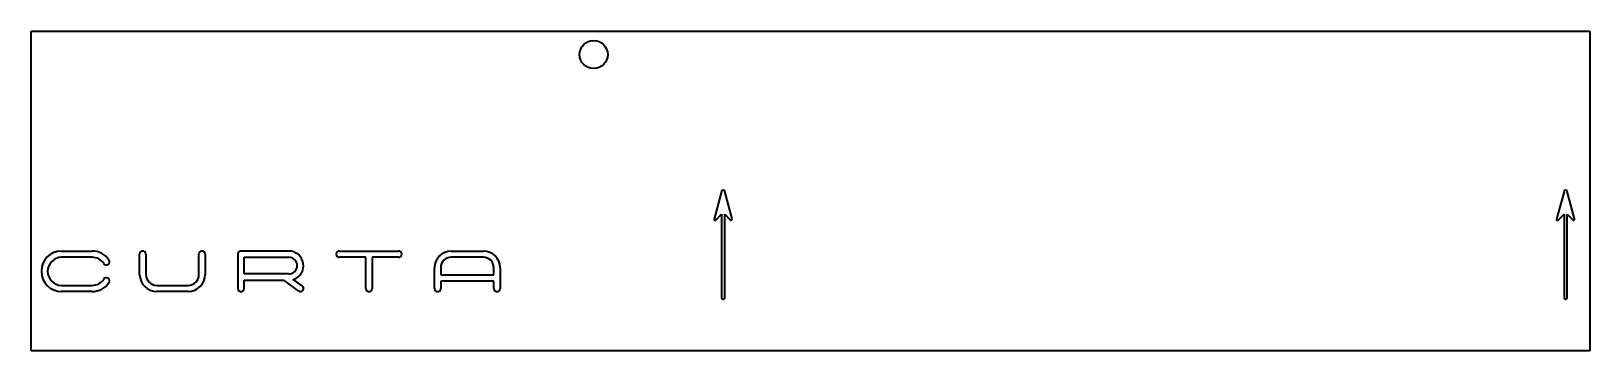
# Model space of a CAD drawing. Header units: millimetres. Extents: x -14 to 286, y -11 to 50.
import ezdxf

# ---------------------------------------------------------------- set-up
doc = ezdxf.new("R2010")
doc.units = ezdxf.units.MM
doc.layers.get('0').update_dxf_attribs({"lineweight": 25, "true_color": 0xffffff})
doc.layers.add('Visible', color=7, linetype='Continuous', lineweight=40, true_color=0xffffff)

msp = doc.modelspace()

# ---------------------------------------------------------------- linework, layer by layer
msp.add_point((36.44, 2.33))
at = {"layer": 'Visible'}
for p, q in [((-13.96, 50.1), (285.77, 50.1)), ((-13.96, -11.4), (-13.96, 50.1)), ((285.77, 50.1), (285.77, -11.4)), ((118.8, 19.27), (117.37, 13.95)), ((120.81, 13.99), (119.4, 19.27)), ((280.8, 19.27), (279.37, 13.95)), ((282.81, 13.99), (281.4, 19.27)), ((117.69, 13.76), (118.8, 14.88)), ((118.8, 14.88), (118.8, -1.2)), ((119.4, 14.88), (120.48, 13.8)), ((119.4, -1.2), (119.4, 14.88)), ((279.69, 13.76), (280.8, 14.88)), ((280.8, 14.88), (280.8, -1.2)), ((281.4, 14.88), (282.48, 13.8)), ((281.4, -1.2), (281.4, 14.88)), ((-8.1, 7.8), (-2.24, 7.8)), ((-2.24, 6.6), (-8.1, 6.6)), ((6.9, 3.3), (6.9, 7.2)), ((8.1, 7.2), (8.1, 3.3)), ((18.3, 3.3), (18.3, 7.2)), ((19.5, 7.2), (19.5, 3.3)), ((25.8, 7.2), (25.8, 0.6)), ((35.6, 7.8), (26.4, 7.8)), ((27, 6.6), (35.6, 6.6)), ((27, 3.4), (27, 6.6)), ((45.3, 7.8), (56.7, 7.8)), ((50.4, 6.6), (45.3, 6.6)), ((50.4, 0.6), (50.4, 6.6)), ((51.6, 6.6), (51.6, 0.6)), ((56.7, 6.6), (51.6, 6.6)), ((66.8, 7.8), (73, 7.8)), ((73, 6.6), (66.8, 6.6)), ((35.6, 3.4), (27, 3.4)), ((63.6, 0.6), (63.6, 4.6)), ((64.8, 4.6), (64.8, 3.2)), ((64.8, 3.2), (75, 3.2)), ((75, 3.2), (75, 4.6)), ((76.2, 4.6), (76.2, 0.6)), ((-8.1, 1.2), (-2.24, 1.2)), ((-2.24, 0), (-8.1, 0)), ((10.2, 1.2), (16.2, 1.2)), ((16.2, 0), (10.2, 0)), ((27, 2.2), (34.58, 2.2)), ((27, 0.6), (27, 2.2)), ((34.58, 2.2), (37.45, 0.11)), ((38.15, 1.09), (36.44, 2.33)), ((64.8, 2), (64.8, 0.6)), ((75, 2), (64.8, 2)), ((75, 0.6), (75, 2)), ((285.77, -11.4), (-13.96, -11.4))]:
    msp.add_line(p, q, dxfattribs=at)
msp.add_circle((94.2, 45.6), 2.7, dxfattribs=at)
for centre, radius, start, end in [((119.1, 19.19), 0.311, 15, 165), ((281.1, 19.19), 0.311, 15, 165), ((117.55, 13.9), 0.187, 165, 315), ((120.62, 13.94), 0.2, 225, 15), ((279.55, 13.9), 0.187, 165, 315), ((282.62, 13.94), 0.2, 225, 15), ((-8.1, 3.9), 3.9, 90, 270), ((-8.1, 3.9), 2.7, 90, 270), ((-2.24, 3.9), 3.9, 33.749, 90), ((-2.24, 3.9), 2.7, 33.749, 90), ((0.5, 5.73), 0.6, 213.749, 33.749), ((7.5, 7.2), 0.6, 0, 180), ((18.9, 7.2), 0.6, 0, 180), ((26.4, 7.2), 0.6, 90, 180), ((35.6, 5), 2.8, 287.4992, 90), ((35.6, 5), 1.6, 270, 90), ((45.3, 7.2), 0.6, 90, 270), ((56.7, 7.2), 0.6, 270, 90), ((66.8, 4.6), 3.2, 90, 180), ((66.8, 4.6), 2, 90, 180), ((73, 4.6), 3.2, 0, 90), ((73, 4.6), 2, 0, 90), ((10.2, 3.3), 3.3, 180, 270), ((10.2, 3.3), 2.1, 180, 270), ((16.2, 3.3), 2.1, 270, 0), ((16.2, 3.3), 3.3, 270, 0), ((-2.24, 3.9), 2.7, 270, 326.251), ((-2.24, 3.9), 3.9, 270, 326.251), ((0.5, 2.07), 0.6, 326.251, 146.251), ((26.4, 0.6), 0.6, 180, 0), ((37.8, 0.6), 0.6, 233.9726, 53.9726), ((51, 0.6), 0.6, 180, 0), ((64.2, 0.6), 0.6, 180, 0), ((75.6, 0.6), 0.6, 180, 0), ((119.1, -1.2), 0.3, 180, 0), ((281.1, -1.2), 0.3, 180, 0)]:
    msp.add_arc(centre, radius, start, end, dxfattribs=at)

doc.saveas('drawing.dxf')
